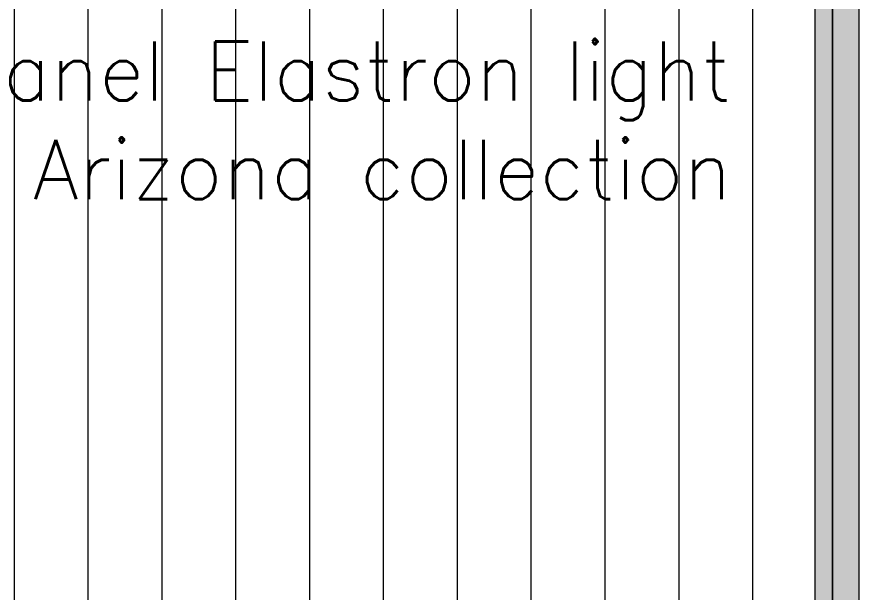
# Model space of a CAD drawing. Header units: millimetres. Extents: x 6676 to 14342, y 3639 to 5293.
# Drawn here: x 7038.9 to 7096, y 5145.4 to 5184.4 of the extents above; entities that cross this region are included whole.
import ezdxf

# ---------------------------------------------------------------- set-up
doc = ezdxf.new("R2010")
doc.units = ezdxf.units.MM
doc.layers.get('DEFPOINTS').update_dxf_attribs({"color": 254})
doc.layers.add('1 - bed panels', color=170, linetype='Continuous', lineweight=9)
doc.layers.add('1 - plaster', color=1, linetype='Continuous', lineweight=9)
doc.layers.add('A-dim-work', color=8, linetype='Continuous')
doc.styles.add('ENGLISH', font='romans.shx', dxfattribs={"height": 2})
doc.styles.add('hebtovna', font='hebtovna', dxfattribs={"width": 0.7})
doc.dimstyles.new('Copy of gl-D10', dxfattribs={"dimtxt": 2, "dimasz": 1, "dimexe": 1, "dimexo": 1, "dimgap": 1, "dimtad": 0, "dimdec": 1, "dimzin": 0, "dimdsep": 46, "dimtxsty": 'hebtovna', "dimblk": 'OBLIQUE', "dimblk1": 'OBLIQUE', "dimblk2": 'OBLIQUE', "dimcen": 0, "dimdle": 0.5, "dimclrd": 256, "dimclre": 256, "dimclrt": 256, "dimadec": 0, "dimazin": 0, "dimtfac": 0.05, "dimtdec": 1, "dimtix": 1, "dimtmove": 2, "dimatfit": 0, "dimfxl": 1, "dimfxlon": 1, "dimtvp": 0.75, "dimtolj": 1, "dimtzin": 0, "dimarcsym": 0})

# ---------------------------------------------------------------- blocks, each defined once
blk = doc.blocks.new('_Oblique')
at = {"color": 0, "linetype": 'ByBlock', "lineweight": -2}
blk.add_line((-0.5, -0.5), (0.5, 0.5), dxfattribs=at)
blk = doc.blocks.new('*D223')
at = {"layer": 'A-dim-work', "color": 6, "lineweight": -2, "transparency": 16777216}
for p, q in [((6983.967, 5203.16), (6983.967, 5201.16)), ((7092.97, 5201.16), (7092.97, 5203.16)), ((7093.47, 5202.16), (6983.467, 5202.16))]:
    blk.add_line(p, q, dxfattribs=at)
at = {"layer": 'DEFPOINTS', "color": 0, "transparency": 16777216}
for p in [(6983.967, 5216.361), (6983.967, 5202.16), (7092.97, 5181.038)]:
    blk.add_point(p, dxfattribs=at)
at = {"layer": 'A-dim-work', "color": 6, "lineweight": -2, "transparency": 16777216, "rotation": 180}
blk.add_blockref('_Oblique', (6983.967, 5202.16), dxfattribs=at)
at = {"layer": 'A-dim-work', "color": 6, "lineweight": -2, "transparency": 16777216}
blk.add_blockref('_Oblique', (7092.97, 5202.16), dxfattribs=at)
at = {"layer": 'A-dim-work', "color": 6, "transparency": 16777216, "insert": (7038.469, 5204.41), "char_height": 3, "attachment_point": 5, "style": 'hebtovna'}
blk.add_mtext('\\A1;109.0', dxfattribs=at)
blk = doc.blocks.new('bed panel')
at = {"layer": '1 - bed panels', "true_color": 0x334acc}
h = blk.add_hatch(dxfattribs=at)
h.set_pattern_fill('DOTS', color=162, scale=0.1, angle=135, style=0)
h.set_pattern_definition([(135, (383.70182, -2341.78494), (-0.168379802, -0.056126601), [0, -0.15875])])
h.paths.add_polyline_path([(0, 0), (0, 102.998), (1.2, 102.998), (1.199, 0)])
at = {"layer": '1 - bed panels', "true_color": 0xc2c2c2}
h = blk.add_hatch(dxfattribs=at)
h.set_pattern_fill('LINE', color=9, scale=1.575, angle=-90)
h.set_pattern_definition([(270, (-6928.7526, -5114.3626), (5.000625, -2e-15), [])])
edge = h.paths.add_edge_path()
edge.add_line((1.199, 0), (6.09, 0))
edge.add_line((6.09, 0), (6.09, 10.664))
edge.add_line((6.09, 10.664), (8.499, 13.096))
edge.add_line((8.499, 13.096), (29.73, 13.096))
edge.add_line((29.73, 13.096), (27.73, 15.096))
edge.add_line((27.73, 15.096), (27.739, 20.453))
edge.add_line((27.739, 20.453), (29.73, 23.096))
edge.add_line((29.73, 23.096), (75.185, 23.096))
edge.add_line((75.185, 23.096), (77.185, 21.096))
edge.add_line((77.185, 21.096), (77.185, 15.096))
edge.add_line((77.185, 15.096), (75.185, 13.096))
edge.add_line((75.185, 13.096), (95.687, 13.096))
edge.add_line((95.687, 13.096), (97.687, 11.096))
edge.add_line((97.687, 11.096), (97.687, 0))
edge.add_line((97.687, 0), (102.004, 0))
edge.add_line((102.004, 0), (102.004, 101.798))
edge.add_line((102.004, 101.798), (1.2, 101.799))
edge.add_line((1.2, 101.799), (1.341, 0.002))
at = {"layer": '1 - bed panels'}
blk.add_lwpolyline([(0, 0), (0, 102.998), (1.2, 102.998), (1.199, 0), (0, 0)], dxfattribs=at)

msp = doc.modelspace()

# ---------------------------------------------------------------- hatches: boundary and pattern name
at = {"layer": '1 - plaster', "true_color": 0xe0a352}
msp.add_hatch(color=33, dxfattribs=at).paths.add_polyline_path([(7095.968, 5216.361), (7094.168, 5216.361), (7094.171, 5113.363), (7095.952, 5113.36)])

# ---------------------------------------------------------------- linework, layer by layer
at = {"layer": '1 - plaster'}
msp.add_lwpolyline([(7094.169, 5113.363), (7095.968, 5113.36), (7095.968, 5216.361), (7094.168, 5216.361), (7094.169, 5113.363)], dxfattribs=at)

# ---------------------------------------------------------------- block references
at = {"layer": 'A-dim-work', "xscale": -1}
msp.add_blockref('bed panel', (7094.169, 5113.363), dxfattribs=at)

# ---------------------------------------------------------------- texts
at = {"layer": 'A-dim-work', "color": 6, "lineweight": 40, "ltscale": 20, "insert": (7087.337, 5170.707), "char_height": 4, "attachment_point": 9, "style": 'ENGLISH'}
msp.add_mtext_dynamic_manual_height_columns('Textile panel Elastron light grey Arizona collection', width=87.96484, gutter_width=5, heights=[12.677], dxfattribs=at)

# ---------------------------------------------------------------- dimensions: what is measured, and where the dimension line sits
at = {"layer": 'A-dim-work'}
dim = msp.add_linear_dim(base=(6983.967, 5202.16), p1=(7092.97, 5181.038), p2=(6983.967, 5216.361), angle=180, dimstyle='Copy of gl-D10', override={"dimtxt": 3, "dimclrd": 6, "dimclre": 6, "dimclrt": 6}, dxfattribs=at)
dim.commit()
dim.dimension.update_dxf_attribs({"geometry": '*D223', "text_midpoint": (7038.469, 5204.41)})

doc.saveas('drawing.dxf')
